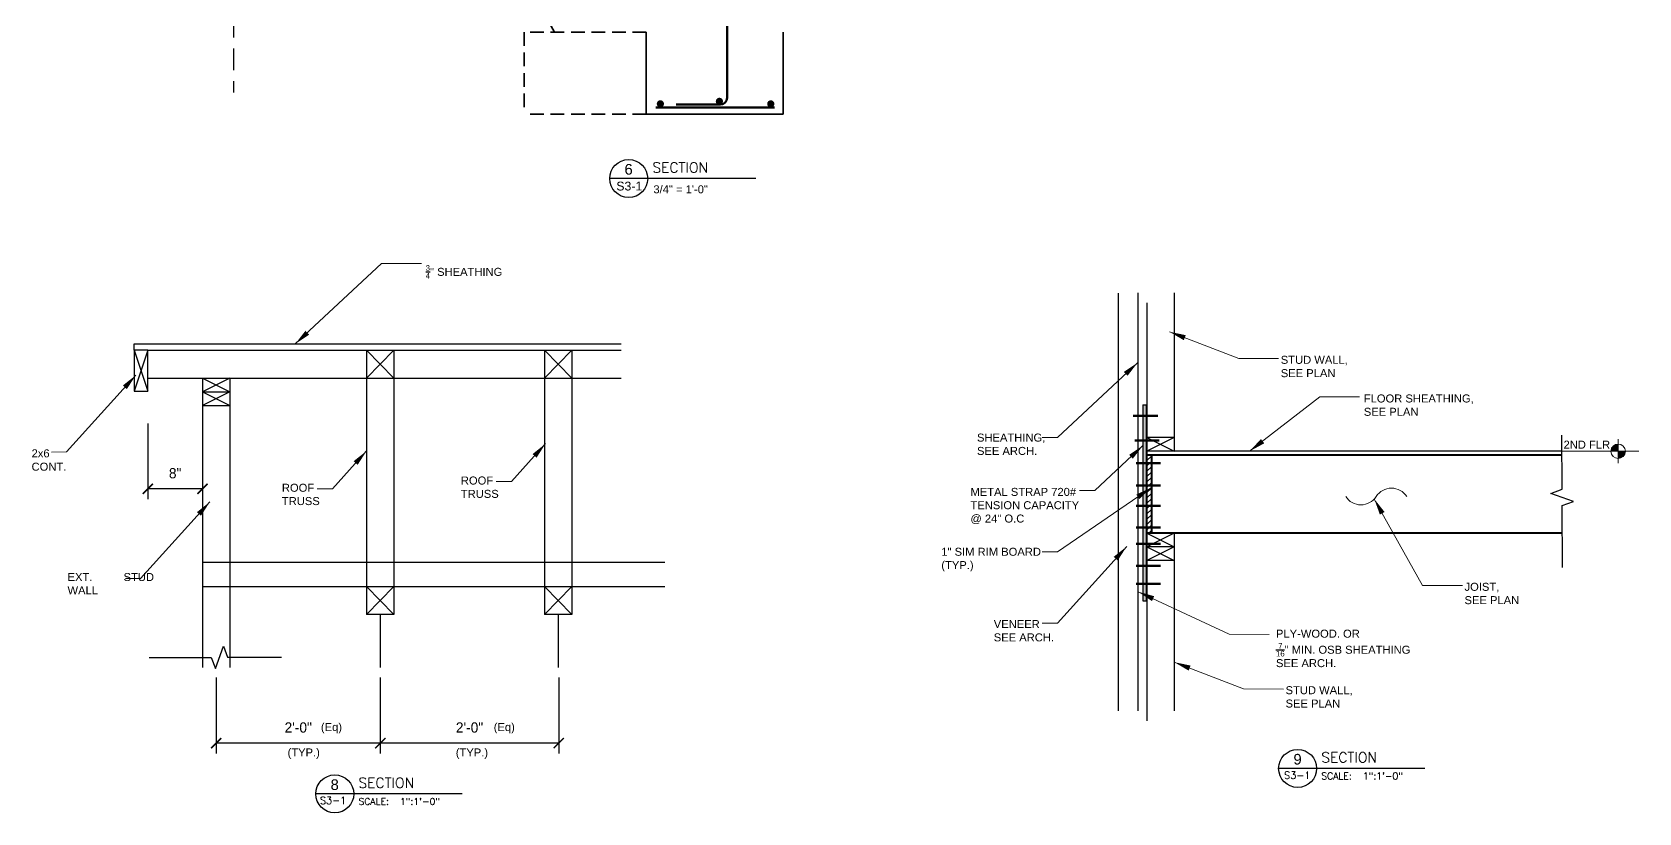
# Model space of a CAD drawing. Extents: x 4834 to 83801, y -13735 to 32221.
# Drawn here: x 12402 to 12637, y -4398.9 to -4284.7 of the extents above; entities that cross this region are included whole.
import ezdxf
from ezdxf.enums import TextEntityAlignment as Align

# ---------------------------------------------------------------- set-up
doc = ezdxf.new("R2010")
doc.units = 0
doc.header["$LTSCALE"] = 8
doc.header["$MEASUREMENT"] = 0
for name, pattern in [('100776_PBASE$0$DASHED', [0.75, 0.5, -0.25]), ('DASHDOT', [1, 0.5, -0.25, 0, -0.25]), ('Dashed (½x)', [0.375, 0.25, -0.125])]:
    doc.linetypes.add(name, pattern=pattern)
doc.layers.get('0').update_dxf_attribs({"lineweight": 9})
doc.layers.get('DefPoints').update_dxf_attribs({"color": 17})
for name, color, linetype in [('A-TEXT', 6, 'Continuous'), ('ANNSXTEXT', 2, 'Continuous'), ('AUDIT_I_011120114236-1', 7, 'Continuous'), ('S-BAR', 6, 'Continuous'), ('S-DIM', 3, 'Continuous'), ('S-SECT-CONC', 193, 'Continuous'), ('S-SECT-MISC', 134, 'Continuous')]:
    doc.layers.add(name, color=color, linetype=linetype)
for name, color, linetype, lineweight in [('DIM', 8, 'Continuous', 5), ('DIM_DA', 4, 'Continuous', 25), ('TEXT', 6, 'Continuous', 25)]:
    doc.layers.add(name, color=color, linetype=linetype, lineweight=lineweight)
doc.layers.add('S-GRID LINE', color=8, linetype='DASHDOT', transparency=0.6)
doc.styles.add('ANNDTTEXT', font='romans.shx')
doc.styles.add('Arial', font='arial.ttf')
doc.styles.add('ROOMS', font='arial.ttf', dxfattribs={"height": 8})
doc.styles.get("Standard").update_dxf_attribs({"font": 'stylu.ttf'})
doc.dimstyles.new('arch1-12', dxfattribs={"dimtxt": 1.5, "dimasz": 1.5, "dimexe": 1.5, "dimexo": 1.5, "dimgap": 1.5, "dimtad": 1, "dimdec": 4, "dimzin": 3, "dimdsep": 46, "dimlunit": 4, "dimtxsty": 'Standard', "dimblk": 'ARCHTICK', "dimcen": 1.5, "dimadec": 0, "dimazin": 0, "dimtfac": 1, "dimtdec": 4, "dimtmove": 1, "dimatfit": 2, "dimfxl": 1, "dimtolj": 1, "dimtzin": 0, "dimarcsym": 0})
doc.dimstyles.new('Forum 24', dxfattribs={"dimscale": 24, "dimtxt": 0.1875, "dimasz": 0.09375, "dimexe": 0.0625, "dimexo": 0.0625, "dimgap": 0.125, "dimtad": 1, "dimdec": 4, "dimrnd": 1, "dimzin": 7, "dimdsep": 46, "dimlunit": 4, "dimtxsty": 'Standard', "dimblk": 'OBLIQUE', "dimblk1": 'DIMTICK', "dimblk2": 'OBLIQUE', "dimcen": -0.0625, "dimdle": 0.125, "dimclrd": 256, "dimclre": 256, "dimclrt": 256, "dimadec": 0, "dimazin": 0, "dimtfac": 1, "dimtdec": 4, "dimtmove": 1, "dimatfit": 3, "dimfxl": 0.0625, "dimtvp": 1.2, "dimfrac": 2, "dimtolj": 1, "dimtzin": 7, "dimlwd": 13, "dimarcsym": 0})

# ---------------------------------------------------------------- blocks, each defined once
blk = doc.blocks.new('_Oblique')
at = {"color": 0, "linetype": 'ByBlock', "lineweight": -2}
blk.add_line((-0.5, -0.5), (0.5, 0.5), dxfattribs=at)
blk = doc.blocks.new('DIMTICK')
for p, q in [((0, 1), (0, -1)), ((-1, 0), (1, 0))]:
    blk.add_line(p, q)
at = {"const_width": 0.141}
blk.add_lwpolyline([(0.707, 0.707), (-0.707, -0.707)], dxfattribs=at)
blk = doc.blocks.new('_ArchTick')
at = {"color": 0, "linetype": 'ByBlock', "const_width": 0.15}
blk.add_lwpolyline([(-0.5, -0.5), (0.5, 0.5)], dxfattribs=at)
blk = doc.blocks.new('*D2750')
at = {"layer": 'A-TEXT', "color": 0, "lineweight": -2, "transparency": 16777216}
for p, q in [((12418.93, -4341.92), (12418.93, -4353)), ((12426.93, -4341.92), (12426.93, -4353)), ((12426.93, -4351.5), (12418.93, -4351.5))]:
    blk.add_line(p, q, dxfattribs=at)
at = {"layer": 'DefPoints', "color": 0, "transparency": 16777216}
for p in [(12418.93, -4340.42), (12426.93, -4340.42), (12418.93, -4351.5)]:
    blk.add_point(p, dxfattribs=at)
at = {"layer": 'A-TEXT', "color": 0, "lineweight": -2, "transparency": 16777216, "xscale": 1.5, "yscale": 1.5, "zscale": 1.5, "rotation": 180}
blk.add_blockref('_ArchTick', (12418.93, -4351.5), dxfattribs=at)
at = {"layer": 'A-TEXT', "color": 0, "lineweight": -2, "transparency": 16777216, "xscale": 1.5, "yscale": 1.5, "zscale": 1.5}
blk.add_blockref('_ArchTick', (12426.93, -4351.5), dxfattribs=at)
at = {"layer": 'A-TEXT', "color": 0, "transparency": 16777216, "insert": (12422.93, -4349.23), "char_height": 1.5, "attachment_point": 5}
blk.add_mtext('\\A1;8"', dxfattribs=at)
blk = doc.blocks.new('*D2751')
at = {"layer": 'A-TEXT', "color": 0, "lineweight": -2, "transparency": 16777216}
for p, q in [((12428.93, -4379.12), (12428.93, -4390.21)), ((12452.93, -4379.12), (12452.93, -4390.21)), ((12452.93, -4388.71), (12428.93, -4388.71))]:
    blk.add_line(p, q, dxfattribs=at)
at = {"layer": 'DefPoints', "color": 0, "transparency": 16777216}
for p in [(12428.93, -4377.62), (12452.93, -4377.62), (12428.93, -4388.71)]:
    blk.add_point(p, dxfattribs=at)
at = {"layer": 'A-TEXT', "color": 0, "lineweight": -2, "transparency": 16777216, "xscale": 1.5, "yscale": 1.5, "zscale": 1.5, "rotation": 180}
blk.add_blockref('_ArchTick', (12428.93, -4388.71), dxfattribs=at)
at = {"layer": 'A-TEXT', "color": 0, "lineweight": -2, "transparency": 16777216, "xscale": 1.5, "yscale": 1.5, "zscale": 1.5}
blk.add_blockref('_ArchTick', (12452.93, -4388.71), dxfattribs=at)
at = {"layer": 'A-TEXT', "color": 0, "transparency": 16777216, "insert": (12440.93, -4386.43), "char_height": 1.5, "attachment_point": 5}
blk.add_mtext('\\A1;2\'-0"', dxfattribs=at)
blk = doc.blocks.new('*D2752')
at = {"layer": 'A-TEXT', "color": 0, "lineweight": -2, "transparency": 16777216}
for p, q in [((12452.93, -4379.12), (12452.93, -4390.21)), ((12479.03, -4379.12), (12479.03, -4390.21)), ((12479.03, -4388.71), (12452.93, -4388.71))]:
    blk.add_line(p, q, dxfattribs=at)
at = {"layer": 'DefPoints', "color": 0, "transparency": 16777216}
for p in [(12452.93, -4377.62), (12479.03, -4377.62), (12452.93, -4388.71)]:
    blk.add_point(p, dxfattribs=at)
at = {"layer": 'A-TEXT', "color": 0, "lineweight": -2, "transparency": 16777216, "xscale": 1.5, "yscale": 1.5, "zscale": 1.5, "rotation": 180}
blk.add_blockref('_ArchTick', (12452.93, -4388.71), dxfattribs=at)
at = {"layer": 'A-TEXT', "color": 0, "lineweight": -2, "transparency": 16777216, "xscale": 1.5, "yscale": 1.5, "zscale": 1.5}
blk.add_blockref('_ArchTick', (12479.03, -4388.71), dxfattribs=at)
at = {"layer": 'A-TEXT', "color": 0, "transparency": 16777216, "insert": (12465.98, -4386.43), "char_height": 1.5, "attachment_point": 5}
blk.add_mtext('\\A1;2\'-0"', dxfattribs=at)

msp = doc.modelspace()

# ---------------------------------------------------------------- hatches: boundary and pattern name
at = {"ltscale": 2}
h = msp.add_hatch(color=0, dxfattribs=at)
h.paths.add_polyline_path([(12633.95758, -4344.95557, 0.414213562), (12632.89918, -4346.01397), (12633.95758, -4346.01397)])
h.paths.add_polyline_path([(12635.01598, -4346.01397), (12633.95758, -4346.01397), (12633.95758, -4347.07237, 0.414213562)])
at = {"layer": 'DIM', "linetype": 'ByBlock'}
h = msp.add_hatch(color=0, dxfattribs=at)
h.dxf.hatch_style = 1
h.paths.add_polyline_path([(12564.46755, -4367.87087), (12564.93589, -4367.87087), (12564.93589, -4339.23543), (12564.46755, -4339.23543)])
h = msp.add_hatch(dxfattribs=at)
h.set_pattern_fill('ANSI31', color=0, scale=4.4)
h.set_pattern_definition([(45, (611.9879, -15010.816), (-0.38890873, 0.38890873), [])])
h.paths.add_polyline_path([(12565.69761, -4346.57563), (12565.04444, -4346.57563), (12565.04444, -4358.00262), (12565.69761, -4358.00262)])

# ---------------------------------------------------------------- linework, layer by layer
at = {"color": 0, "ltscale": 2}
for p, q in [((12633.95758, -4347.75769), (12633.95758, -4344.23629)), ((12623.03771, -4346.01397), (12636.98629, -4346.01397))]:
    msp.add_line(p, q, dxfattribs=at)
msp.add_circle((12633.95758, -4346.01397), 1.0584, dxfattribs=at)
for centre, radius, start, end in [((12600.80465, -4354.05006), 2.64755, 32.4550577, 147.5066315), ((12596.34446, -4351.19621), 2.64754, 212.4549549, 327.2671069)]:
    msp.add_arc(centre, radius, start, end)
at = {"layer": 'AUDIT_I_011120114236-1', "color": 6}
for p, q in [((12492.6663, -4306.09972, -48), (12486.4788, -4306.09972, -48)), ((12507.8682, -4306.09972, -48), (12492.6663, -4306.09972, -48)), ((12590.49136, -4392.4101, -48), (12584.30386, -4392.4101, -48)), ((12605.69327, -4392.4101, -48), (12590.49136, -4392.4101, -48)), ((12449.68047, -4396.13392, -48), (12443.49297, -4396.13392, -48)), ((12464.88237, -4396.13392, -48), (12449.68047, -4396.13392, -48))]:
    msp.add_line(p, q, dxfattribs=at)
for centre in [(12489.25872, -4306.09972, -48), (12587.08378, -4392.4101, -48), (12446.27289, -4396.13392, -48)]:
    msp.add_circle(centre, 2.77992, dxfattribs=at)
at = {"layer": 'DIM_DA', "color": 2, "linetype": 'ByBlock'}
for p, q in [((12560.84052, -4322.85286), (12560.84052, -4384.00662)), ((12563.69361, -4322.83984), (12563.69361, -4383.9936)), ((12569.04444, -4322.81541), (12569.04444, -4346.00262)), ((12565.04444, -4324.30037), (12565.04444, -4385.45413)), ((12416.93194, -4330.30009), (12488.1315, -4330.30009)), ((12416.93194, -4331.23432), (12416.93194, -4330.30009)), ((12416.93194, -4331.23432), (12418.93194, -4337.23432)), ((12418.93194, -4331.23432), (12416.93194, -4337.23432)), ((12418.93194, -4331.23432), (12488.1315, -4331.23432)), ((12450.93194, -4331.23432), (12450.93194, -4369.87851)), ((12454.93194, -4331.23432), (12450.93194, -4335.32936)), ((12450.93194, -4331.23432), (12454.93194, -4335.32936)), ((12454.93194, -4331.23432), (12454.93194, -4369.87851)), ((12476.93194, -4331.23432), (12476.93194, -4369.87851)), ((12476.93194, -4331.23432), (12480.93194, -4335.32936)), ((12480.93194, -4331.23432), (12476.93194, -4335.32936)), ((12480.93194, -4331.23432), (12480.93194, -4369.87851)), ((12418.93194, -4335.32936), (12488.1315, -4335.32936)), ((12418.93194, -4335.32936), (12488.1315, -4335.32936)), ((12426.93194, -4335.32936), (12426.93194, -4377.61958)), ((12426.93194, -4335.32936), (12430.93194, -4337.32936)), ((12430.93194, -4335.32936), (12426.93194, -4337.32936)), ((12426.93194, -4337.32936), (12430.93194, -4337.32936)), ((12426.93194, -4337.32936), (12430.93194, -4339.32936)), ((12430.93194, -4337.32936), (12426.93194, -4339.32936)), ((12430.93194, -4335.32936), (12430.93194, -4377.61958)), ((12454.93194, -4335.32936), (12454.93194, -4346.08383)), ((12426.93194, -4339.32936), (12430.93194, -4339.32936)), ((12564.46755, -4339.23543), (12564.46755, -4367.87087)), ((12564.46755, -4339.23543), (12564.93589, -4339.23543)), ((12564.93589, -4339.23543), (12564.93589, -4367.87087)), ((12569.04444, -4344.00262), (12565.04444, -4344.00262)), ((12565.04444, -4344.00262), (12569.04444, -4346.00262)), ((12569.04444, -4344.00262), (12565.04444, -4346.00262)), ((12625.74768, -4346.00262), (12565.04444, -4346.00262)), ((12565.04444, -4358.00262), (12569.04444, -4360.00262)), ((12569.04444, -4358.00262), (12565.04444, -4360.00262)), ((12569.04444, -4358.00262), (12569.04444, -4383.96917)), ((12569.04444, -4360.00262), (12565.04444, -4360.00262)), ((12569.04444, -4360.00262), (12565.04444, -4362.00262)), ((12565.04444, -4360.00262), (12569.04444, -4362.00262)), ((12426.93194, -4362.22986), (12494.53515, -4362.22986)), ((12569.04444, -4362.00262), (12565.04444, -4362.00262)), ((12426.93194, -4365.79887), (12494.53515, -4365.79887)), ((12454.93194, -4365.79887), (12450.93194, -4369.87851)), ((12450.93194, -4365.79887), (12454.93194, -4369.87851)), ((12480.93194, -4365.79887), (12476.93194, -4369.87851)), ((12476.93194, -4365.79887), (12480.93194, -4369.87851)), ((12564.46755, -4367.87087), (12564.93589, -4367.87087)), ((12454.93194, -4369.87851), (12450.93194, -4369.87851)), ((12452.93194, -4369.87851), (12452.93194, -4377.61958)), ((12480.93194, -4369.87851), (12476.93194, -4369.87851)), ((12478.93194, -4369.87851), (12478.93194, -4377.61958))]:
    msp.add_line(p, q, dxfattribs=at)
at = {"layer": 'DIM_DA', "color": 2, "linetype": 'ByBlock', "lineweight": 50}
for p, q in [((12563.05555, -4340.80343), (12566.61515, -4340.80343)), ((12563.29272, -4344.4409), (12566.85232, -4344.4409)), ((12563.45104, -4347.76218), (12567.01064, -4347.76218)), ((12563.45104, -4351.00422), (12567.01064, -4351.00422)), ((12563.45104, -4354.00916), (12567.01064, -4354.00916)), ((12563.45104, -4357.17212), (12567.01064, -4357.17212)), ((12563.45104, -4359.54453), (12567.01064, -4359.54453)), ((12563.45104, -4362.78657), (12567.01064, -4362.78657)), ((12563.45104, -4365.39625), (12567.01064, -4365.39625))]:
    msp.add_line(p, q, dxfattribs=at)
at = {"layer": 'DIM_DA', "color": 2, "linetype": 'ByBlock', "lineweight": 40}
for p, q in [((12625.75029, -4346.57563), (12565.04444, -4346.57563)), ((12565.69761, -4346.57563), (12565.69761, -4358.00262)), ((12625.80247, -4358.00262), (12565.04444, -4358.00262))]:
    msp.add_line(p, q, dxfattribs=at)
at = {"layer": 'DIM_DA', "color": 2, "linetype": 'ByBlock'}
msp.add_lwpolyline([(12418.93194, -4337.23432), (12418.93194, -4331.23432), (12416.93194, -4331.23432), (12416.93194, -4337.23432)], close=True, dxfattribs=at)
at = {"layer": 'S-BAR', "transparency": 33554610, "const_width": 0.525}
for points in [[(12493.62549, -4295.17741, 1), (12494.15049, -4295.17741, 1)], [(12502.26079, -4294.80896, 1), (12502.78579, -4294.80896, 1)], [(12509.77531, -4295.17741, 1), (12510.30031, -4295.17741, 1)]]:
    msp.add_lwpolyline(points, format="xyb", close=True, dxfattribs=at)
at = {"layer": 'S-DIM', "linetype": 'Continuous'}
for points in [[(12625.82538, -4363.02173), (12625.784, -4353.95772), (12627.42709, -4353.35117), (12624.12996, -4352.16813), (12625.77306, -4351.56158), (12625.737, -4343.66408)], [(12419.14411, -4376.20087), (12428.20813, -4376.15949), (12428.81468, -4377.80259), (12429.99771, -4374.50545), (12430.60426, -4376.14855), (12438.50177, -4376.11249)]]:
    msp.add_lwpolyline(points, dxfattribs=at)
at = {"layer": 'S-GRID LINE', "linetype": '100776_PBASE$0$DASHED', "ltscale": 0.8}
msp.add_line((12431.46394, -4263.05744), (12431.46394, -4293.52695), dxfattribs=at)
at = {"layer": 'S-SECT-CONC', "linetype": 'Dashed (½x)', "lineweight": 35, "transparency": 33554559}
for p, q in [((12478.42883, -4284.68265), (12446.82941, -4228.70237)), ((12491.83187, -4284.68265), (12473.98702, -4284.68265)), ((12473.98702, -4284.68265), (12473.98702, -4296.68265)), ((12491.83187, -4296.68265), (12473.98702, -4296.68265))]:
    msp.add_line(p, q, dxfattribs=at)
at = {"layer": 'S-SECT-CONC', "linetype": 'Continuous', "lineweight": 35}
for p, q in [((12491.83025, -4284.67923), (12491.83025, -4296.67923)), ((12511.83025, -4284.67923), (12511.83025, -4296.67923)), ((12491.83025, -4296.67923), (12511.83025, -4296.67923))]:
    msp.add_line(p, q, dxfattribs=at)
at = {"layer": 'S-SECT-MISC', "linetype": 'Continuous', "lineweight": 50, "transparency": 33554610}
msp.add_line((12510.5694, -4295.72805), (12493.24761, -4295.72805), dxfattribs=at)
msp.add_lwpolyline([(12496.21958, -4295.29196), (12502.65205, -4295.29196, 0.414213562), (12503.65205, -4294.29196), (12503.65205, -4251.00742)], format="xyb", dxfattribs=at)

# ---------------------------------------------------------------- texts
at = {"layer": 'ANNSXTEXT', "color": 3, "style": 'ANNDTTEXT'}
for s, height, p in [('SECTION', 1.485, (12492.72359, -4305.22731, -48)), ('SECTION', 1.485, (12590.54866, -4391.53768, -48)), ('SECTION', 1.485, (12449.73776, -4395.2615, -48)), ('SCALE:', 0.99, (12590.54866, -4394.01268, -48)), ('SCALE:', 0.99, (12449.73776, -4397.7365, -48))]:
    msp.add_text(s, height=height, dxfattribs=at).set_placement(p)
at = {"layer": 'ANNSXTEXT', "color": 3}
for tag, height, style, p in [('6', 1.55727, 'Arial', (12489.24619, -4304.75246, -48)), ('9', 1.55727, 'Arial', (12587.07125, -4391.06283, -48)), ('S3-1', 1.04247, 'ANNDTTEXT', (12587.02591, -4393.40333, -62.4)), ('8', 1.55727, 'Arial', (12446.26036, -4394.78665, -48)), ('S3-1', 1.04247, 'ANNDTTEXT', (12446.02707, -4397.09599, -62.4))]:
    msp.add_attdef(tag, text='1', height=height, dxfattribs=dict(at, style=style)).set_placement(p, align=Align.MIDDLE)
at = {"layer": 'ANNSXTEXT', "color": 3, "style": 'ANNDTTEXT', "flags": 4}
for p in [(12596.61612, -4394.01268, -48), (12455.80523, -4397.7365, -48)]:
    msp.add_attdef('1":1\'-0"', p, '', height=0.99, dxfattribs=at)
at = {"layer": 'TEXT', "attachment_point": 5, "style": 'ROOMS'}
for s, insert, char_height, width in [('\\A1;\\pxi-3,l4,ql,t4;S3-1', (12495.58251, -4307.21575), 1.2875563, 18.8473468), ('\\A1;3/4" = 1\'-0"', (12496.85543, -4307.6862), 1.1705057, 17.1339517), ('\\A1;\\pxql;{\\H0.7x;\\S3/4;}" SHEATHING', (12468.13416, -4319.75538), 1.1705057, 17.1339517), ('\\A1;\\pxql;STUD WALL,\\PSEE PLAN', (12593.18085, -4333.61058), 1.1705057, 17.1339517), ('\\A1;\\pxql;FLOOR SHEATHING,\\PSEE PLAN', (12605.32654, -4339.26478), 1.1705057, 17.1339517), ('\\A1;\\pxql;SHEATHING,\\PSEE ARCH.', (12548.75618, -4344.98829), 1.1705057, 17.1339517), ('\\A1;\\pxql;2ND FLR.', (12634.53584, -4345.03996), 1.1705057, 17.1339517), ('\\A1;\\pxql;2x6\\PCONT.', (12410.49897, -4347.29467), 1.1705057, 17.1339517), ('\\A1;\\pxql;ROOF\\PTRUSS', (12447.10503, -4352.32702), 1.1705057, 17.1339517), ('\\A1;\\pxql;ROOF\\PTRUSS', (12473.2764, -4351.27033), 1.1705057, 17.1339517), ('\\A1;\\pxql;METAL STRAP 720# TENSION CAPACITY @ 24" O.C', (12547.80543, -4354.01835), 1.1705057, 17.1339517), ('\\A1;\\pxql;1" SIM RIM BOARD\\P(TYP.)', (12543.54346, -4361.86029), 1.1705057, 17.1339517), ('\\A1;\\pxi-3,l4,ql,t4;EXT.^ISTUD\\PWALL', (12414.58844, -4365.38232), 1.1705057, 17.1339517), ('\\A1;\\pxql;JOIST,\\PSEE PLAN', (12620.05814, -4366.82255), 1.1705057, 17.1339517), ('\\A1;\\pxql;VENEER\\PSEE ARCH.', (12551.2121, -4372.27003), 1.1705057, 17.1339517), ('\\A1;\\pxql;PLY-WOOD. OR\\P{\\H0.7x;\\S7/16;}" MIN. OSB SHEATHING\\PSEE ARCH.', (12594.31837, -4374.85783), 1.1705057, 20.8085066), ('\\A1;\\pxql;STUD WALL,\\PSEE PLAN', (12593.88677, -4381.94887), 1.1705057, 17.1339517), ('\\A1;\\pxql;(Eq)', (12452.81001, -4386.53298), 1.1705057, 17.1339517), ('\\A1;\\pxql;(Eq)', (12478.08479, -4386.53298), 1.1705057, 17.1339517), ('\\A1;\\pxql;(TYP.)', (12447.93603, -4390.24833), 1.1705057, 17.1339517), ('\\A1;\\pxql;(TYP.)', (12472.53481, -4390.24833), 1.1705057, 17.1339517)]:
    msp.add_mtext(s, dxfattribs=dict(at, insert=insert, char_height=char_height, width=width))

# ---------------------------------------------------------------- dimensions: what is measured, and where the dimension line sits
at = {"layer": 'A-TEXT'}
for base, p1, p2, picture, middle in [((12418.93194, -4351.50435), (12426.93194, -4340.41685), (12418.93194, -4340.41685), '*D2750', (12422.93194, -4349.22855)), ((12428.93194, -4388.70708), (12452.93194, -4377.61958), (12428.93194, -4377.61958), '*D2751', (12440.93194, -4386.43018))]:
    dim = msp.add_linear_dim(base=base, p1=p1, p2=p2, dimstyle='arch1-12', dxfattribs=at)
    dim.commit()
    dim.dimension.update_dxf_attribs({"geometry": picture, "text_midpoint": middle})
dim = msp.add_linear_dim(base=(12452.93194, -4388.70708), p1=(12479.02938, -4377.61958), p2=(12452.93194, -4377.61958), text='2\'-0"', dimstyle='arch1-12', dxfattribs=at)
dim.commit()
dim.dimension.update_dxf_attribs({"geometry": '*D2752', "text_midpoint": (12465.98066, -4386.43018)})

# ---------------------------------------------------------------- leaders
at = {"layer": 'TEXT'}
for points in [[(12440.49582, -4330.30009), (12453.12273, -4318.53168), (12458.95206, -4318.54785)], [(12568.33851, -4328.5242), (12578.47463, -4332.44002), (12584.30396, -4332.45619)], [(12417.18264, -4334.87079), (12407.04653, -4346.10871), (12404.82927, -4346.11486)], [(12563.69361, -4333.03918), (12551.95523, -4343.96861), (12549.73797, -4343.97476)], [(12580.0608, -4346.00262), (12590.3151, -4338.04108), (12596.14443, -4338.05725)], [(12450.93194, -4345.94827), (12445.93219, -4351.49149), (12443.71493, -4351.49764)], [(12477.1033, -4344.89158), (12472.10355, -4350.4348), (12469.8863, -4350.44095)], [(12564.46755, -4345.17036), (12557.42129, -4351.73103), (12555.20404, -4351.73718)], [(12565.69761, -4351.31411), (12551.95523, -4360.69821), (12549.73797, -4360.70436)], [(12428.02151, -4353.39668), (12417.88539, -4364.6346), (12415.66814, -4364.64075)], [(12598.29122, -4352.99053), (12605.35192, -4365.652), (12611.18125, -4365.66817)], [(12562.09134, -4359.93319), (12551.95523, -4371.1711), (12549.73797, -4371.17725)], [(12563.77009, -4366.55707), (12577.09052, -4372.78386), (12582.91985, -4372.80002)], [(12569.04444, -4376.86249), (12579.18056, -4380.77831), (12585.00989, -4380.79448)]]:
    msp.add_leader(points, dimstyle='Forum 24', override={"dimasz": 0.1, "dimtad": 0}, dxfattribs=at)

doc.saveas('drawing.dxf')
